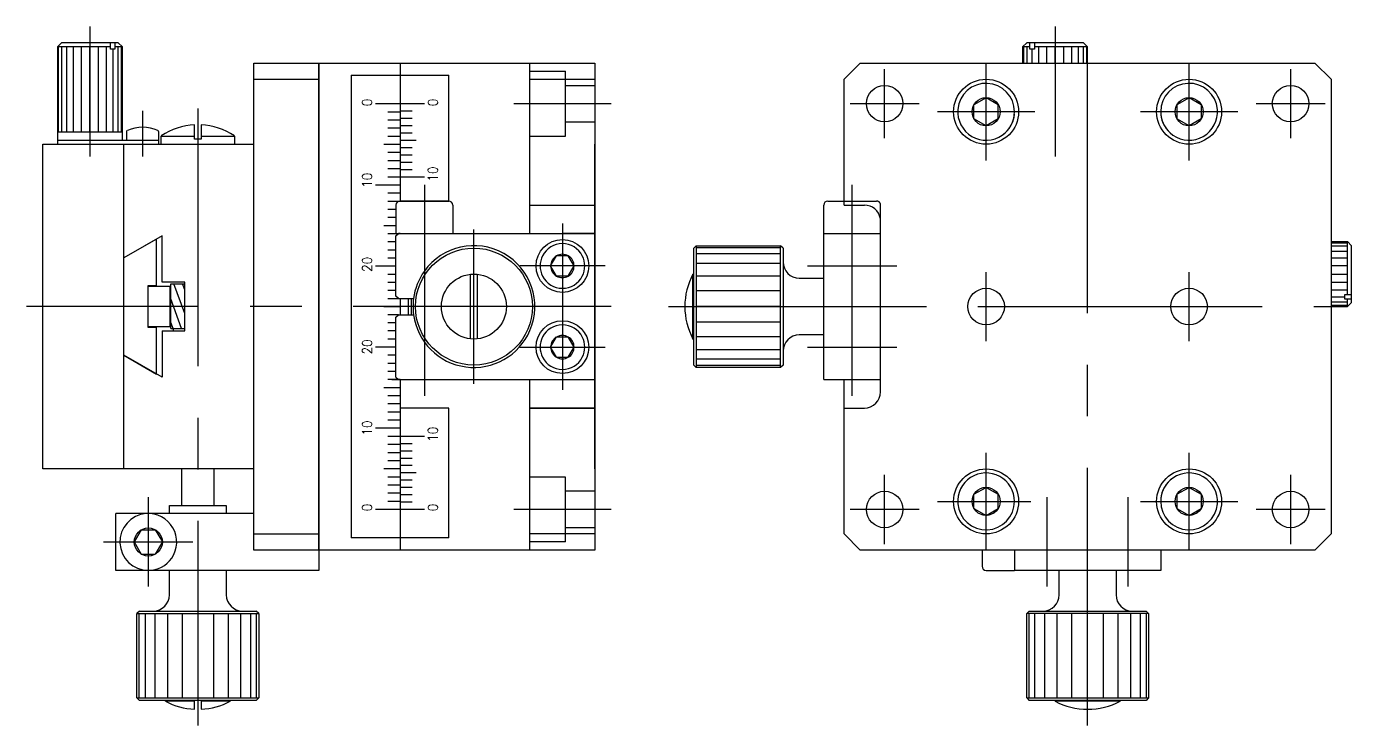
# Model space of a CAD drawing. Extents: x -128 to 249, y -135 to 133.
# Drawn here: x 85.7 to 248.9, y -51.6 to 34.5 of the extents above; entities that cross this region are included whole.
import ezdxf

# ---------------------------------------------------------------- set-up
doc = ezdxf.new("R2010")
doc.units = 0
doc.linetypes.add('CENTER', pattern=[50.8, 31.75, -6.35, 6.35, -6.35])
doc.linetypes.add('DASHED', pattern=[19.05, 12.7, -6.35])
doc.layers.get('0').update_dxf_attribs({"linetype": 'CONTINUOUS'})
doc.layers.add('CENTER', color=1, linetype='CENTER')
doc.styles.add('CONVERTER_2', font='txt.shx', dxfattribs={"width": 0.9})

msp = doc.modelspace()

# ---------------------------------------------------------------- linework, layer by layer
at = {"color": 7, "linetype": 'CONTINUOUS'}
for p, q in [((89.5, 32), (90, 32.5)), ((96.03, 32), (89.5, 32)), ((89.5, 32), (89.5, 20)), ((89.63, 21.5), (89.63, 32)), ((97, 32.5), (90, 32.5)), ((90.03, 21.5), (90.03, 32)), ((90.67, 21.5), (90.67, 32)), ((91.5, 21.5), (91.5, 32)), ((92.46, 21.5), (92.46, 32)), ((93.5, 21.5), (93.5, 32)), ((94.53, 32), (94.53, 21.5)), ((95.5, 32), (95.5, 21.5)), ((96.03, 31.7), (96.03, 32.5)), ((96.59, 31.7), (96.03, 31.7)), ((96.32, 31.7), (96.32, 21.5)), ((96.59, 32.5), (96.59, 31.7)), ((97.5, 32), (96.59, 32)), ((96.96, 32), (96.96, 21.5)), ((97, 32.5), (97.5, 32)), ((97.36, 32), (97.36, 21.5)), ((97.5, 20.51), (97.5, 32)), ((208.39, 32), (208.89, 32.5)), ((208.39, 32), (208.39, 30)), ((209.29, 32), (208.39, 32)), ((208.53, 30), (208.53, 32)), ((215.89, 32.5), (208.89, 32.5)), ((208.93, 30), (208.93, 32)), ((209.29, 31.7), (209.29, 32.5)), ((209.86, 31.7), (209.29, 31.7)), ((209.56, 30), (209.56, 31.7)), ((209.86, 32.5), (209.86, 31.7)), ((216.39, 32), (209.86, 32)), ((210.39, 30), (210.39, 32)), ((211.36, 30), (211.36, 32)), ((212.39, 30), (212.39, 32)), ((213.43, 32), (213.43, 30)), ((214.39, 32), (214.39, 30)), ((215.22, 32), (215.22, 30)), ((215.86, 32), (215.86, 30)), ((215.89, 32.5), (216.39, 32)), ((216.26, 32), (216.26, 30)), ((216.39, 30), (216.39, 32)), ((113.7, -30), (113.7, 30)), ((113.7, 30), (121.7, 30)), ((121.7, -30), (121.7, 30)), ((121.7, 30), (121.7, -32.5)), ((121.7, 30), (155.7, 30)), ((131.7, 30), (131.7, 13)), ((131.7, 30), (131.7, 28.5)), ((147.7, 9), (147.7, 30)), ((155.7, 30), (155.7, 12.5)), ((186.39, 28), (188.39, 30)), ((188.39, 30), (191.39, 30)), ((191.39, 30), (203.89, 30)), ((203.89, 30), (208.39, 30)), ((208.39, 30), (208.53, 30)), ((208.53, 30), (208.93, 30)), ((208.93, 30), (209.56, 30)), ((209.56, 30), (210.39, 30)), ((210.39, 30), (211.36, 30)), ((211.36, 30), (212.39, 30)), ((212.39, 30), (213.43, 30)), ((213.43, 30), (214.39, 30)), ((214.39, 30), (215.22, 30)), ((215.22, 30), (215.86, 30)), ((215.86, 30), (216.26, 30)), ((216.26, 30), (216.39, 30)), ((216.39, 30), (228.89, 30)), ((228.89, 30), (241.39, 30)), ((241.39, 30), (244.39, 30)), ((244.39, 30), (246.39, 28)), ((113.7, 28), (121.7, 28)), ((125.7, 28.5), (125.7, -28.5)), ((125.7, 28.5), (131.7, 28.5)), ((131.7, 28.5), (137.7, 28.5)), ((131.7, 28.5), (131.7, 13)), ((137.7, 13), (137.7, 28.5)), ((147.7, 28), (155.7, 28)), ((186.39, 12.5), (186.39, 28)), ((246.39, 28), (246.39, 25)), ((128.7, 25), (131.7, 25)), ((131.7, 25), (134.7, 25)), ((203.89, 25.73), (202.39, 24.87)), ((202.39, 23.13), (202.39, 24.87)), ((205.39, 24.87), (203.89, 25.73)), ((205.39, 23.13), (205.39, 24.87)), ((228.89, 25.73), (227.39, 24.87)), ((227.39, 24.87), (227.39, 23.13)), ((230.39, 24.87), (228.89, 25.73)), ((230.39, 24.87), (230.39, 23.13)), ((246.39, 25), (246.39, -25)), ((130.2, 24), (131.7, 24)), ((130.2, 23), (131.7, 23)), ((131.7, 24.1), (131.7, 23.2)), ((131.7, 24.1), (133.2, 24.1)), ((131.7, 23.2), (133.2, 23.2)), ((131.7, 23.2), (131.7, 22.3)), ((203.89, 22.27), (202.39, 23.13)), ((205.39, 23.13), (203.89, 22.27)), ((228.89, 22.27), (227.39, 23.13)), ((230.39, 23.13), (228.89, 22.27)), ((97.5, 21.5), (89.5, 21.5)), ((98, 21.49), (98, 20.5)), ((102, 20.5), (102, 21.49)), ((106.4, 20.6), (106.4, 22.39)), ((107.2, 22.39), (107.2, 20.6)), ((130.2, 22), (131.7, 22)), ((131.7, 22.3), (133.2, 22.3)), ((131.7, 22.3), (131.7, 21.4)), ((131.7, 21.4), (133.2, 21.4)), ((131.7, 21.4), (131.7, 20.5)), ((87.7, -20), (87.7, 20)), ((87.7, 20), (113.7, 20)), ((89.5, 20.5), (102, 20.5)), ((97.7, -20), (97.7, 20)), ((102, 20), (102, 20.5)), ((102.3, 21.01), (106.4, 21.01)), ((102.3, 20), (102.3, 21.01)), ((107.2, 20.6), (106.4, 20.6)), ((107.2, 21.01), (111.3, 21.01)), ((111.3, 21.01), (111.3, 20)), ((129.7, 20), (131.7, 20)), ((130.2, 21), (131.7, 21)), ((131.7, 20.5), (133.7, 20.5)), ((131.7, 20.5), (131.7, 19.6)), ((131.7, 19.6), (133.2, 19.6)), ((131.7, 19.6), (131.7, 18.7)), ((155.7, -20), (155.7, 20)), ((130.2, 19), (131.7, 19)), ((130.2, 18), (131.7, 18)), ((131.7, 18.7), (133.2, 18.7)), ((131.7, 18.7), (131.7, 17.8)), ((130.2, 17), (131.7, 17)), ((131.7, 17.8), (133.2, 17.8)), ((131.7, 17.8), (131.7, 16.9)), ((131.7, 16.9), (133.2, 16.9)), ((131.7, 16.9), (131.7, 16)), ((128.7, 15), (131.7, 15)), ((130.2, 16), (131.7, 16)), ((131.7, 16), (134.7, 16)), ((130.2, 14), (131.7, 14)), ((130.2, 13), (131.7, 13)), ((130.2, 12), (131.2, 12)), ((131.2, 12.5), (131.2, 9)), ((131.2, 12.5), (131.2, 12)), ((131.2, 12), (131.2, 11)), ((137.7, 13), (131.7, 13)), ((131.7, 13), (137.7, 13)), ((138.2, 12.5), (138.2, 9)), ((138.2, 12.5), (138.2, 9)), ((147.7, 12.5), (155.7, 12.5)), ((147.7, 12.5), (155.7, 12.5)), ((155.7, 12.5), (155.7, -12.5)), ((183.89, -9), (183.89, 12.5)), ((184.39, 13), (186.39, 13)), ((186.39, 12.5), (188.89, 12.5)), ((129.7, 10), (131.2, 10)), ((130.2, 11), (131.2, 11)), ((131.2, 11), (131.2, 10)), ((131.2, 10), (131.2, 9)), ((147.7, 9), (147.7, 10)), ((155.7, 10), (155.7, 9)), ((155.7, 10), (155.7, 9)), ((190.89, -10.5), (190.89, 10.5)), ((190.89, 9), (190.89, 10.5)), ((102.4, 8.71), (97.7, 6)), ((101.7, 8.31), (97.7, 6)), ((101.7, 2.6), (101.7, 8.31)), ((102.4, 3), (102.4, 8.71)), ((130.2, 9), (131.7, 9)), ((130.7, 9), (131.7, 9)), ((131.2, 8.7), (131.5, 9)), ((131.2, 8), (131.2, 8.7)), ((131.7, 9), (131.5, 9)), ((131.7, 9), (147.7, 9)), ((147.7, 9), (155.7, 9)), ((155.7, 9), (151.7, 9)), ((155.7, 9), (155.7, -9)), ((183.89, 9), (190.89, 9)), ((183.89, 1), (183.89, 9)), ((130.2, 8), (131.2, 8)), ((130.2, 7), (131.2, 7)), ((131.2, 7), (131.2, 8)), ((131.2, 6), (131.2, 7)), ((167.88, 7.2), (168.18, 7.5)), ((167.88, -7.2), (167.88, 7.2)), ((168.18, 7.5), (178.58, 7.5)), ((168.18, 7.5), (168.18, -7.5)), ((178.58, 7.24), (168.18, 7.24)), ((178.58, -7.5), (178.58, 7.5)), ((178.88, 7.2), (178.58, 7.5)), ((178.88, 7.2), (178.88, -7.2)), ((246.39, 8), (248.39, 8)), ((246.39, 8), (246.39, 7.86)), ((246.39, 7.86), (248.39, 7.86)), ((246.39, 7.86), (246.39, 7.46)), ((246.39, 7.46), (246.39, 6.83)), ((246.39, 7.46), (248.39, 7.46)), ((246.39, 6.83), (246.39, 6)), ((246.39, 6.83), (248.39, 6.83)), ((248.39, 8), (248.89, 7.5)), ((248.39, 1.47), (248.39, 8)), ((248.89, 0.5), (248.89, 7.5)), ((128.7, 5), (131.2, 5)), ((130.2, 6), (131.2, 6)), ((131.2, 5), (131.2, 6)), ((131.2, 4), (131.2, 5)), ((150.25, 5), (150.97, 6.25)), ((150.97, 3.75), (150.25, 5)), ((152.42, 6.25), (150.97, 6.25)), ((153.14, 5), (152.42, 6.25)), ((152.42, 3.75), (153.14, 5)), ((178.58, 6.5), (168.18, 6.5)), ((178.58, 5.3), (168.18, 5.3)), ((246.39, 6), (246.39, 5.04)), ((246.39, 6), (248.39, 6)), ((246.39, 5.04), (246.39, 4)), ((246.39, 5.04), (248.39, 5.04)), ((130.2, 4), (131.2, 4)), ((131.2, 3), (131.2, 4)), ((140.4, -3.98), (140.4, 3.98)), ((141.2, 3.98), (141.2, -3.98)), ((152.42, 3.75), (150.97, 3.75)), ((167.78, -4), (167.78, 4)), ((167.78, 4), (167.88, 4)), ((178.58, 3.75), (168.18, 3.75)), ((180.88, 3.5), (183.89, 3.5)), ((246.39, 4), (246.39, 2.96)), ((246.39, 4), (248.39, 4)), ((100.7, 2.6), (101.7, 2.6)), ((100.7, -2.6), (100.7, 2.6)), ((100.7, 2.5), (103.47, 2.5)), ((105.2, 3), (102.4, 3)), ((103.4, -2.5), (103.4, 2.5)), ((103.47, 2.8), (105.2, 2.8)), ((103.47, -2.7), (103.47, 2.8)), ((105.2, -3), (105.2, 3)), ((130.2, 3), (131.2, 3)), ((130.2, 2), (131.2, 2)), ((131.2, 2), (131.2, 3)), ((131.2, 1.3), (131.2, 2)), ((178.58, 1.94), (168.18, 1.94)), ((246.39, 2.96), (246.39, 2)), ((248.39, 2.96), (246.39, 2.96)), ((246.39, 2), (246.39, 1.17)), ((248.39, 2), (246.39, 2)), ((129.7, 0), (131.7, 0)), ((130.2, 1), (131.5, 1)), ((131.5, 1), (131.2, 1.3)), ((131.5, 1), (133.36, 1)), ((131.7, 1), (131.7, -1)), ((132.7, 1), (132.7, -1)), ((178.58, 0), (168.18, 0)), ((246.39, 1.17), (246.39, 0.54)), ((248.09, 1.17), (246.39, 1.17)), ((246.39, 0.54), (246.39, 0.14)), ((248.39, 0.54), (246.39, 0.54)), ((248.39, 0.14), (246.39, 0.14)), ((246.39, 0.14), (246.39, 0)), ((248.39, 0), (246.39, 0)), ((248.09, 1.47), (248.89, 1.47)), ((248.09, 0.9), (248.09, 1.47)), ((248.89, 0.9), (248.09, 0.9)), ((248.39, 0), (248.39, 0.9)), ((248.89, 0.5), (248.39, 0)), ((131.5, -1), (130.2, -1)), ((131.2, -1.3), (131.5, -1)), ((131.2, -8.7), (131.2, -1.3)), ((131.5, -1), (133.36, -1)), ((132.7, -1), (133.36, -1)), ((103.47, -2.5), (100.7, -2.5)), ((101.7, -2.6), (100.7, -2.6)), ((101.7, -8.31), (101.7, -2.6)), ((102.4, -3), (102.4, -8.71)), ((102.4, -3), (105.2, -3)), ((103.47, -2.7), (105.2, -2.7)), ((103.8, -3), (103.8, -2.7)), ((131.2, -2), (130.2, -2)), ((131.2, -3), (130.2, -3)), ((178.58, -1.94), (168.18, -1.94)), ((131.2, -4), (130.2, -4)), ((131.2, -5), (131.2, -4)), ((150.25, -5), (150.97, -3.75)), ((150.97, -3.75), (152.42, -3.75)), ((153.14, -5), (152.42, -3.75)), ((167.88, -4), (167.78, -4)), ((178.58, -3.75), (168.18, -3.75)), ((183.89, -3.5), (180.88, -3.5)), ((183.89, -9), (183.89, -3.5)), ((102.4, -8.71), (97.7, -6)), ((97.7, -6), (101.7, -8.31)), ((131.2, -5), (128.7, -5)), ((131.2, -6), (130.2, -6)), ((131.2, -6), (131.2, -5)), ((150.97, -6.25), (150.25, -5)), ((150.97, -6.25), (152.42, -6.25)), ((152.42, -6.25), (153.14, -5)), ((168.18, -5.3), (178.58, -5.3)), ((178.58, -6.5), (168.18, -6.5)), ((131.2, -7), (130.2, -7)), ((131.2, -8), (130.2, -8)), ((167.88, -7.2), (168.18, -7.5)), ((168.18, -7.24), (178.58, -7.24)), ((178.58, -7.5), (168.18, -7.5)), ((178.88, -7.2), (178.58, -7.5)), ((131.7, -9), (130.2, -9)), ((130.7, -9), (147.7, -9)), ((130.7, -9), (131.7, -9)), ((131.2, -8.7), (131.5, -9)), ((131.5, -9), (137.7, -9)), ((131.5, -9), (132.2, -9)), ((131.7, -9), (131.7, -30)), ((131.7, -9), (131.7, -10)), ((147.7, -9), (151.7, -9)), ((147.7, -12.5), (147.7, -9)), ((147.7, -10), (147.7, -9)), ((151.7, -9), (155.7, -9)), ((155.7, -9), (155.7, -10)), ((183.89, -9), (187.39, -9)), ((186.39, -28), (186.39, -9)), ((187.39, -9), (190.89, -9)), ((131.7, -10), (129.7, -10)), ((131.7, -11), (130.2, -11)), ((131.7, -10), (131.7, -11)), ((131.7, -11), (131.7, -12)), ((131.7, -12), (130.2, -12)), ((131.7, -13), (130.2, -13)), ((131.7, -12), (131.7, -16)), ((137.7, -12.5), (131.7, -12.5)), ((137.7, -28.5), (137.7, -12.5)), ((147.7, -30), (147.7, -12.5)), ((155.7, -12.5), (147.7, -12.5)), ((147.7, -12.5), (155.7, -12.5)), ((155.7, -12.5), (155.7, -30)), ((186.39, -12.5), (188.89, -12.5)), ((131.7, -14), (130.2, -14)), ((131.7, -15), (128.7, -15)), ((131.7, -16), (130.2, -16)), ((131.7, -16), (131.7, -16.9)), ((134.7, -16), (131.7, -16)), ((131.7, -17), (130.2, -17)), ((131.7, -16.9), (131.7, -17.8)), ((133.2, -16.9), (131.7, -16.9)), ((131.7, -17.8), (131.7, -18.7)), ((133.2, -17.8), (131.7, -17.8)), ((131.7, -18), (130.2, -18)), ((131.7, -19), (130.2, -19)), ((131.7, -18.7), (131.7, -19.6)), ((133.2, -18.7), (131.7, -18.7)), ((97.7, -20), (87.7, -20)), ((113.7, -20), (97.7, -20)), ((104.8, -20), (104.8, -24.51)), ((108.8, -24.51), (108.8, -20)), ((131.7, -20), (129.7, -20)), ((131.7, -21), (130.2, -21)), ((131.7, -19.6), (131.7, -20.5)), ((133.2, -19.6), (131.7, -19.6)), ((131.7, -20.5), (131.7, -21.4)), ((133.7, -20.5), (131.7, -20.5)), ((131.7, -22), (130.2, -22)), ((131.7, -21.4), (131.7, -22.3)), ((133.2, -21.4), (131.7, -21.4)), ((131.7, -22.3), (131.7, -23.2)), ((133.2, -22.3), (131.7, -22.3)), ((202.39, -23.13), (203.89, -22.27)), ((203.89, -22.27), (205.39, -23.13)), ((227.39, -23.13), (228.89, -22.27)), ((228.89, -22.27), (230.39, -23.13)), ((113.7, -30), (113.7, -23)), ((131.7, -23), (130.2, -23)), ((131.7, -24), (130.2, -24)), ((131.7, -23.2), (131.7, -24.1)), ((133.2, -23.2), (131.7, -23.2)), ((131.7, -24.1), (131.7, -30)), ((133.2, -24.1), (131.7, -24.1)), ((202.39, -24.87), (202.39, -23.13)), ((205.39, -24.87), (205.39, -23.13)), ((227.39, -23.13), (227.39, -24.87)), ((230.39, -23.13), (230.39, -24.87)), ((113.7, -25.5), (96.7, -25.5)), ((96.7, -32.5), (96.7, -25.5)), ((103.3, -24.51), (104.8, -24.51)), ((103.3, -25.5), (103.3, -24.51)), ((104.8, -24.51), (108.8, -24.51)), ((108.8, -24.51), (110.3, -24.51)), ((110.3, -24.51), (110.3, -25.5)), ((134.7, -25), (128.7, -25)), ((202.39, -24.87), (203.89, -25.73)), ((203.89, -25.73), (205.39, -24.87)), ((227.39, -24.87), (228.89, -25.73)), ((228.89, -25.73), (230.39, -24.87)), ((246.39, -25), (246.39, -28)), ((99.83, -27.5), (98.96, -29)), ((99.83, -27.5), (101.56, -27.5)), ((101.56, -27.5), (102.43, -29)), ((98.96, -29), (99.83, -30.5)), ((102.43, -29), (101.56, -30.5)), ((113.7, -28), (121.7, -28)), ((131.7, -28.5), (125.7, -28.5)), ((137.7, -28.5), (131.7, -28.5)), ((155.7, -28), (147.7, -28)), ((186.39, -28), (188.39, -30)), ((244.39, -30), (246.39, -28)), ((99.83, -30.5), (101.56, -30.5)), ((121.7, -30), (113.7, -30)), ((155.7, -30), (121.7, -30)), ((244.39, -30), (188.39, -30)), ((203.39, -30), (203.39, -32)), ((207.39, -30), (207.39, -32.5)), ((225.39, -30), (225.39, -32.5)), ((100.7, -32.5), (96.7, -32.5)), ((121.7, -32.5), (100.7, -32.5)), ((103.3, -35.51), (103.3, -32.5)), ((110.3, -32.5), (110.3, -35.51)), ((203.89, -32.5), (207.39, -32.5)), ((212.89, -32.5), (207.39, -32.5)), ((225.39, -32.5), (212.89, -32.5)), ((212.89, -35.51), (212.89, -32.5)), ((225.39, -32.5), (217.39, -32.5)), ((219.89, -32.5), (219.89, -35.51)), ((99.6, -37.51), (99.3, -37.81)), ((99.6, -37.51), (114, -37.51)), ((114.3, -37.81), (114, -37.51)), ((208.89, -37.81), (209.19, -37.51)), ((209.19, -37.51), (223.59, -37.51)), ((223.89, -37.81), (223.59, -37.51)), ((99.3, -48.21), (99.3, -37.81)), ((99.3, -37.81), (114.3, -37.81)), ((99.55, -37.81), (99.55, -48.21)), ((100.3, -37.81), (100.3, -48.21)), ((101.49, -37.81), (101.49, -48.21)), ((103.05, -37.81), (103.05, -48.21)), ((104.85, -37.81), (104.85, -48.21)), ((106.8, -37.81), (106.8, -48.21)), ((108.74, -37.81), (108.74, -48.21)), ((110.55, -37.81), (110.55, -48.21)), ((112.1, -48.21), (112.1, -37.81)), ((113.29, -37.81), (113.29, -48.21)), ((114.04, -48.21), (114.04, -37.81)), ((114.3, -37.81), (114.3, -48.21)), ((223.89, -37.81), (208.89, -37.81)), ((208.89, -48.21), (208.89, -37.81)), ((209.15, -37.81), (209.15, -48.21)), ((209.9, -48.21), (209.9, -37.81)), ((211.09, -37.81), (211.09, -48.21)), ((212.64, -48.21), (212.64, -37.81)), ((214.45, -48.21), (214.45, -37.81)), ((216.39, -48.21), (216.39, -37.81)), ((218.33, -48.21), (218.33, -37.81)), ((220.14, -48.21), (220.14, -37.81)), ((221.7, -48.21), (221.7, -37.81)), ((222.89, -48.21), (222.89, -37.81)), ((223.64, -48.21), (223.64, -37.81)), ((223.89, -37.81), (223.89, -48.21)), ((99.3, -48.21), (114.3, -48.21)), ((99.6, -48.51), (99.3, -48.21)), ((114, -48.51), (99.6, -48.51)), ((102.8, -48.61), (102.8, -48.51)), ((106.4, -48.61), (102.8, -48.61)), ((106.4, -49.6), (106.4, -48.51)), ((107.2, -48.51), (107.2, -49.6)), ((110.8, -48.61), (107.2, -48.61)), ((110.8, -48.51), (110.8, -48.61)), ((114, -48.51), (114.3, -48.21)), ((208.89, -48.21), (223.89, -48.21)), ((208.89, -48.21), (209.19, -48.51)), ((223.59, -48.51), (209.19, -48.51)), ((212.39, -48.61), (212.39, -48.51)), ((220.39, -48.61), (212.39, -48.61)), ((220.39, -48.51), (220.39, -48.61)), ((223.89, -48.21), (223.59, -48.51))]:
    msp.add_line(p, q, dxfattribs=at)
at = {"color": 3, "linetype": 'DASHED'}
for p, q in [((147.7, 29), (152.1, 29)), ((152.1, 21), (152.1, 29)), ((152.1, 27.25), (155.7, 27.25)), ((152.1, 22.75), (155.7, 22.75)), ((147.7, 21), (152.1, 21)), ((186.39, 13), (190.39, 13)), ((190.89, 10.5), (190.89, 12.5)), ((152.1, -21), (147.7, -21)), ((152.1, -29), (152.1, -21)), ((155.7, -22.75), (152.1, -22.75)), ((155.7, -27.25), (152.1, -27.25)), ((152.1, -29), (147.7, -29))]:
    msp.add_line(p, q, dxfattribs=at)
at = {"color": 3, "linetype": 'CONTINUOUS'}
for p, q in [((105.2, -0.86), (103.86, 2.8)), ((105.2, 2.06), (104.93, 2.8)), ((104.8, -2.7), (103.47, 0.95)), ((133.07, 1), (133.07, -1)), ((103.74, -2.7), (103.47, -1.97))]:
    msp.add_line(p, q, dxfattribs=at)
at = {"color": 7, "linetype": 'CONTINUOUS'}
for centre, radius in [((203.89, 24), 4), ((228.89, 24), 4), ((191.39, 25), 2.25), ((241.39, 25), 2.25), ((203.89, 24), 1.73), ((228.89, 24), 1.73), ((151.7, 5), 3.25), ((140.8, 0), 7.2), ((140.8, 0), 4), ((203.89, 0), 2.25), ((228.89, 0), 2.25), ((151.7, -5), 3.25), ((203.89, -24), 4), ((228.89, -24), 4), ((191.39, -25), 2.25), ((203.89, -24), 1.73), ((228.89, -24), 1.73), ((241.39, -25), 2.25), ((100.7, -29), 1.73)]:
    msp.add_circle(centre, radius, dxfattribs=at)
for centre, radius, start, end in [((203.89, 24), 3.5, 0, 175.3769), ((228.89, 24), 3.5, 4.6231, 180), ((203.89, 24), 3.5, 175.3769, 304.6231), ((203.89, 24), 3.5, 304.6231, 0), ((203.89, 24), 3.5, 304.6231, 355.3769), ((228.89, 24), 3.5, 180, 235.3769), ((228.89, 24), 3.5, 184.6231, 235.3769), ((228.89, 24), 3.5, 235.3769, 4.6231), ((98.2, 21.49), 0.2, 115.6716, 180), ((100, 17.75), 4.35, 64.3284, 115.6716), ((101.8, 21.49), 0.2, 0, 64.3284), ((106.8, 14.4), 8, 92.866, 124.2289), ((106.8, 14.4), 8, 55.7711, 87.134), ((131.7, 12.5), 0.5, 90, 180), ((131.7, 12.5), 0.5, 90, 180), ((137.7, 12.5), 0.5, 0, 90), ((137.7, 12.5), 0.5, 0, 90), ((184.39, 12.5), 0.5, 90, 180), ((188.89, 10.5), 2, 9.3704, 90), ((188.89, 10.5), 2, 0, 9.3704), ((140.8, 0), 7.5, 336.9261, 144.4229), ((151.7, 5), 2.75, 27.0357, 152.9643), ((151.7, 5), 2.75, 152.9643, 207.0357), ((151.7, 5), 1.44, 120, 180), ((151.7, 5), 1.44, 180, 240), ((151.7, 5), 1.44, 60, 120), ((151.7, 5), 1.44, 0, 60), ((151.7, 5), 1.44, 300, 0), ((151.7, 5), 2.75, 332.9643, 27.0357), ((180.88, 5.5), 2, 180, 270), ((140.8, 0), 7.5, 144.4229, 172.3377), ((151.7, 5), 2.75, 207.0357, 270), ((151.7, 5), 1.44, 240, 270), ((151.7, 5), 2.75, 270, 332.9643), ((151.7, 5), 1.44, 270, 300), ((175.28, 0), 8.5, 151.9275, 180), ((140.8, 0), 7.5, 172.3377, 187.6623), ((175.28, 0), 8.5, 180, 208.0725), ((140.8, 0), 7.5, 187.6623, 336.9261), ((151.7, -5), 2.75, 90, 152.9643), ((151.7, -5), 2.75, 27.0357, 90), ((151.7, -5), 2.75, 152.9643, 207.0357), ((151.7, -5), 1.44, 120, 180), ((151.7, -5), 1.44, 90, 120), ((151.7, -5), 1.44, 60, 90), ((151.7, -5), 1.44, 0, 60), ((151.7, -5), 2.75, 332.9643, 27.0357), ((180.88, -5.5), 2, 90, 180), ((151.7, -5), 2.75, 207.0357, 332.9643), ((151.7, -5), 1.44, 180, 240), ((151.7, -5), 1.44, 240, 300), ((151.7, -5), 1.44, 300, 0), ((188.89, -10.5), 2, 270, 0), ((203.89, -24), 3.5, 0, 184.6231), ((228.89, -24), 3.5, 124.6231, 180), ((228.89, -24), 3.5, 124.6231, 175.3769), ((228.89, -24), 3.5, 355.3769, 124.6231), ((203.89, -24), 3.5, 184.6231, 0), ((228.89, -24), 3.5, 180, 355.3769), ((100.7, -29), 3.5, 94.6231, 270), ((100.7, -29), 3.5, 325.3769, 94.6231), ((100.7, -29), 3.5, 270, 325.3769), ((203.89, -32), 0.5, 180, 270), ((101.3, -35.51), 2, 270, 0), ((112.3, -35.51), 2, 180, 270), ((210.89, -35.51), 2, 270, 0), ((221.89, -35.51), 2, 180, 270), ((106.8, -41.11), 8.5, 241.9275, 267.3027), ((106.8, -41.11), 8.5, 272.6973, 298.0725), ((216.39, -41.11), 8.5, 241.9275, 270), ((216.39, -41.11), 8.5, 270, 298.0725)]:
    msp.add_arc(centre, radius, start, end, dxfattribs=at)
at = {"color": 3, "linetype": 'DASHED'}
msp.add_arc((190.39, 12.5), 0.5, 0, 90, dxfattribs=at)
at = {"layer": 'CENTER', "color": 1, "linetype": 'CENTER'}
for p, q in [((93.5, 34.5), (93.5, 18.5)), ((212.39, 34.5), (212.39, 18.5)), ((216.39, -51.61), (216.39, 32)), ((203.89, 18), (203.89, 30)), ((228.89, 18), (228.89, 30)), ((191.39, 20.75), (191.39, 29.25)), ((241.39, 29.25), (241.39, 20.75)), ((145.7, 25), (157.7, 25)), ((187.14, 25), (195.64, 25)), ((237.14, 25), (245.64, 25)), ((100, 24.1), (100, 18.5)), ((106.8, 24.39), (106.8, -51.6)), ((209.89, 24), (197.89, 24)), ((234.89, 24), (222.89, 24)), ((134.7, 15), (134.7, -11)), ((187.39, -11), (187.39, 15)), ((151.7, 10.25), (151.7, -10.25)), ((140.8, -9.5), (140.8, 9.5)), ((140.8, -7.5), (140.8, 7.5)), ((156.95, 5), (146.45, 5)), ((181.89, 5), (192.89, 5)), ((203.89, -4.25), (203.89, 4.25)), ((228.89, -4.25), (228.89, 4.25)), ((157.7, 0), (85.7, 0)), ((164.78, 0), (206.14, 0)), ((206.14, 0), (248.39, 0)), ((146.45, -5), (156.95, -5)), ((181.89, -5), (192.89, -5)), ((203.89, -30), (203.89, -18)), ((228.89, -30), (228.89, -18)), ((191.39, -29.25), (191.39, -20.75)), ((241.39, -20.75), (241.39, -29.25)), ((100.7, -23.5), (100.7, -34.5)), ((197.89, -24), (209.39, -24)), ((207.39, -24), (207.89, -24)), ((211.39, -34.5), (211.39, -23.5)), ((221.39, -34.5), (221.39, -23.5)), ((222.89, -24), (234.89, -24)), ((157.7, -25), (145.7, -25)), ((186.39, -25), (186.33, -25)), ((195.64, -25), (187.14, -25)), ((245.64, -25), (237.14, -25)), ((95.2, -29), (106.2, -29))]:
    msp.add_line(p, q, dxfattribs=at)

# ---------------------------------------------------------------- texts
at = {"color": 7, "linetype": 'CONTINUOUS', "style": 'CONVERTER_2', "width": 0.9}
for s, p in [('0', (128.24, 24.68)), ('0', (136.35, 24.68)), ('10', (128.25, 14.63)), ('10', (136.34, 15.4)), ('20', (128.25, 4.27)), ('20', (128.25, -5.89)), ('10', (128.25, -15.89)), ('10', (136.34, -16.66)), ('0', (128.24, -25.22)), ('0', (136.35, -25.22))]:
    msp.add_text(s, height=1.2, rotation=90, dxfattribs=at).set_placement(p)

doc.saveas('drawing.dxf')
